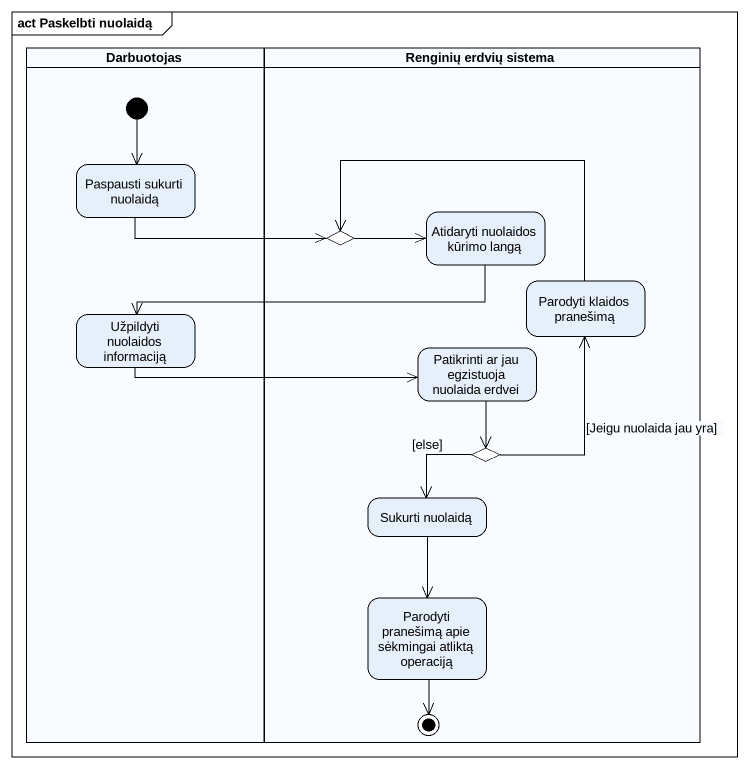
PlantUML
@startuml
mainframe act Paskelbti nuolaidą
hide empty description
state Darbuotojas <<partition>> {
  state "Paspausti sukurti nuolaidą" as Paspausti_sukurti_nuolaidą
  state "Užpildyti nuolaidos informaciją" as Užpildyti_nuolaidos
  [*] --> Paspausti_sukurti_nuolaidą
}
state "Renginių erdvių sistema" as Renginių_erdvių_sistema <<partition>> {
  state choice1 <<choice>>
  state "Atidaryti nuolaidos kūrimo langą" as Atidaryti_nuolaidos_kūrimo
  state "Parodyti klaidos pranešimą" as Parodyti_klaidos_pranešimą
  state "Patikrinti ar jau egzistuoja nuolaida erdvei" as Patikrinti_ar_jau
  state choice2 <<choice>>
  state "Sukurti nuolaidą" as Sukurti_nuolaidą
  state "Parodyti pranešimą apie sėkmingai atliktą operaciją" as Parodyti_pranešimą_apie
  Parodyti_pranešimą_apie --> [*]
}
Paspausti_sukurti_nuolaidą -right-> choice1
choice1 -right-> Atidaryti_nuolaidos_kūrimo
Atidaryti_nuolaidos_kūrimo -left-> Užpildyti_nuolaidos
Parodyti_klaidos_pranešimą -left-> choice1
Užpildyti_nuolaidos -right-> Patikrinti_ar_jau
Patikrinti_ar_jau --> choice2
choice2 -up-> Parodyti_klaidos_pranešimą : [Jeigu nuolaida jau yra]
choice2 --> Sukurti_nuolaidą : [else]
Sukurti_nuolaidą --> Parodyti_pranešimą_apie
@enduml
